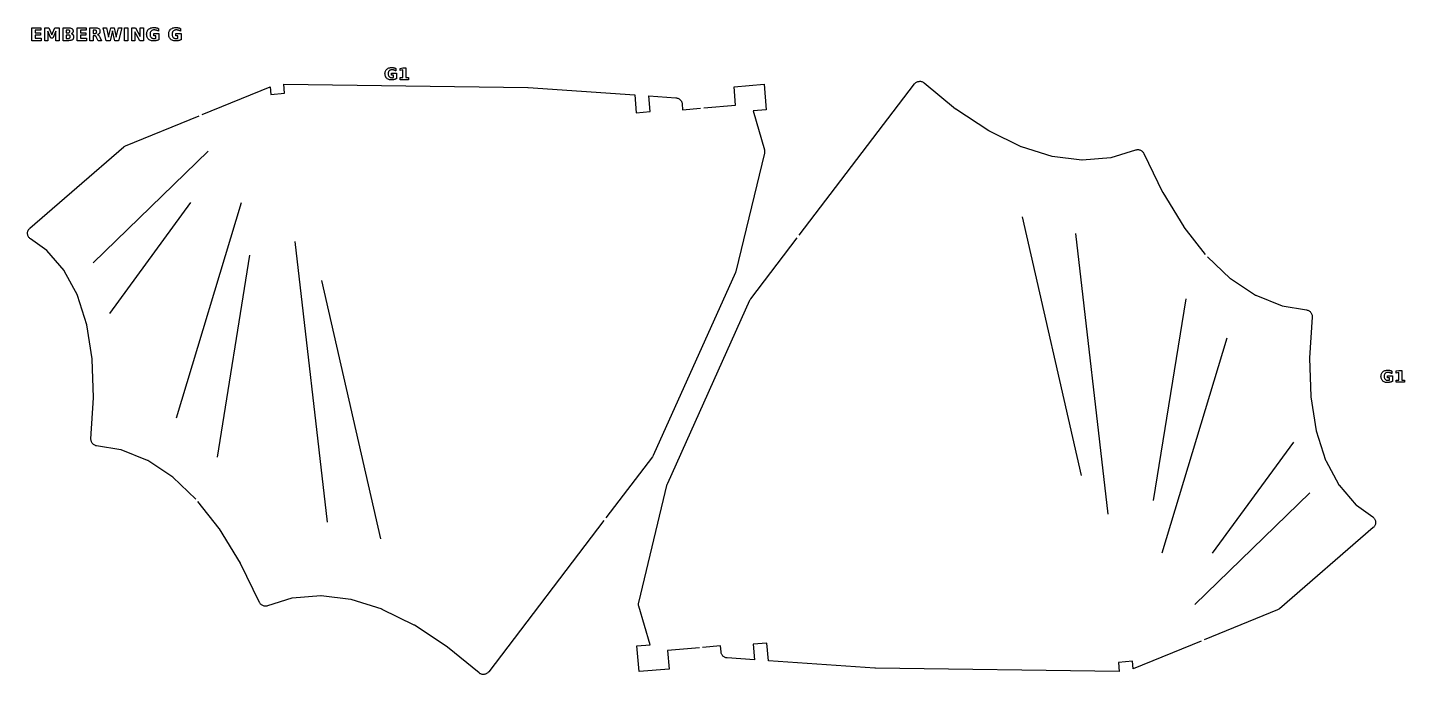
# Model space of a CAD drawing. Header units: millimetres. Extents: x 8 to 289, y 8 to 140.
import ezdxf

# ---------------------------------------------------------------- set-up
doc = ezdxf.new("R2010")
doc.units = ezdxf.units.MM
for name, color, linetype in [('CUT', 1, 'CONTINUOUS'), ('ENGRAVE', 5, 'CONTINUOUS'), ('SCORE', 7, 'CONTINUOUS')]:
    doc.layers.add(name, color=color, linetype=linetype)

msp = doc.modelspace()

# ---------------------------------------------------------------- linework, layer by layer
at = {"layer": 'CUT', "color": 1}
for points in [[(165.9318, 98.0999), (189.4507, 128.9733), (189.5385, 129.0774), (189.6377, 129.1734), (189.7461, 129.259), (189.8624, 129.3333), (189.9856, 129.3955), (190.1145, 129.4451), (190.2476, 129.4815), (190.3838, 129.5044), (190.5215, 129.5135), (190.6595, 129.5088), (190.7963, 129.4902), (190.9306, 129.4581), (191.0609, 129.4126), (191.186, 129.3543), (191.3047, 129.2837), (191.4141, 129.2027), (197.845, 123.9254), (197.8966, 123.8873), (204.6084, 119.4672), (204.675, 119.4292), (211.1769, 116.2322), (211.1957, 116.2239), (211.215, 116.217), (217.5107, 114.2427), (217.5342, 114.2365), (217.5581, 114.2325), (223.6294, 113.4851), (223.6565, 113.4832), (223.6837, 113.484), (229.5347, 113.9588), (229.5636, 113.9627), (229.5919, 113.9698), (234.5999, 115.5163), (234.7331, 115.5502), (234.871, 115.5707), (235.0102, 115.5771), (235.1494, 115.5694), (235.287, 115.5476), (235.4218, 115.512), (235.5522, 115.463), (235.6771, 115.401), (235.795, 115.3267), (235.9047, 115.2408), (236.0053, 115.1443), (236.0955, 115.038), (236.1745, 114.9232), (236.2406, 114.8027), (240.0738, 106.8823), (240.1025, 106.8297), (244.3966, 99.8024), (244.4376, 99.7433), (248.7933, 94.2009)], [(44.055, 122.7106), (57.941, 128.3751), (58.0724, 126.8224), (60.9122, 127.0628), (60.7553, 128.9168), (110.5352, 128.2553), (110.6108, 128.2521), (132.3447, 126.7309), (132.6521, 123.0991), (135.492, 123.3395), (135.222, 126.5295), (140.7626, 126.1417), (140.8988, 126.1252), (141.0345, 126.0946), (141.1664, 126.0505), (141.2931, 125.9933), (141.4135, 125.9236), (141.5261, 125.8421), (141.63, 125.7496), (141.724, 125.6471), (141.8071, 125.5356), (141.8786, 125.4163), (141.9376, 125.2904), (141.9837, 125.1592), (142.0162, 125.024), (142.0347, 124.888), (142.1352, 123.701), (145.7971, 124.011)], [(146.4447, 124.0658), (152.9465, 124.6161), (152.626, 128.4026), (158.7541, 128.9212), (159.1969, 123.69), (156.5229, 123.4636), (158.8128, 115.5549), (158.8449, 115.4179), (158.8629, 115.2763), (158.866, 115.1336), (158.8544, 114.9914), (158.8285, 114.853), (152.9898, 90.7132), (152.9546, 90.5926), (152.9084, 90.4757), (136.125, 53.1598), (136.0536, 53.0225), (135.967, 52.8943), (126.4621, 40.4171)], [(42.7746, 44.2828), (38.1164, 48.7077), (38.0987, 48.7231), (38.0798, 48.7369), (32.9664, 52.1222), (32.9433, 52.1359), (32.9188, 52.1472), (27.541, 54.3178), (27.5128, 54.3274), (27.4837, 54.3338), (22.5411, 55.1364), (22.4108, 55.1642), (22.2821, 55.2052), (22.1581, 55.2586), (22.0399, 55.3239), (21.9286, 55.4005), (21.8255, 55.4877), (21.7313, 55.5845), (21.6472, 55.6902), (21.5738, 55.8035), (21.5118, 55.9236), (21.462, 56.0491), (21.4247, 56.1789), (21.4003, 56.3117), (21.389, 56.4463), (21.391, 56.5795), (21.9255, 64.9108), (21.9264, 64.9713), (21.6522, 72.8162), (21.6452, 72.8899), (20.56, 79.7932), (20.5561, 79.8132), (20.5507, 79.8328), (18.6538, 85.7973), (18.6451, 85.8208), (18.6343, 85.8433), (15.9338, 90.8519), (15.9187, 90.8767), (15.901, 90.8996), (12.4, 94.9596), (12.3777, 94.9826), (12.3527, 95.0027), (9.0171, 97.3794), (8.9102, 97.4639), (8.811, 97.5601), (8.722, 97.6657), (8.644, 97.7797), (8.5778, 97.901), (8.5241, 98.0283), (8.4835, 98.1604), (8.4564, 98.2959), (8.4429, 98.4334), (8.4434, 98.5715), (8.4577, 98.7089), (8.4857, 98.8442), (8.5272, 98.976), (8.5816, 99.103), (8.6486, 99.2239), (8.7273, 99.3374), (8.817, 99.4425), (8.9155, 99.5367), (28.0782, 116.1157), (28.1946, 116.2059), (28.3219, 116.284), (28.4551, 116.3469), (43.4531, 122.4651)], [(145.5553, 13.9342), (139.0535, 13.3839), (139.374, 9.5974), (133.2459, 9.0788), (132.8031, 14.31), (135.4771, 14.5364), (133.1872, 22.4451), (133.1551, 22.5821), (133.1371, 22.7237), (133.134, 22.8664), (133.1456, 23.0086), (133.1715, 23.147), (139.0102, 47.2868), (139.0454, 47.4074), (139.0916, 47.5243), (155.875, 84.8402), (155.9464, 84.9775), (156.033, 85.1057), (165.5379, 97.5829)], [(249.2254, 93.7172), (253.8836, 89.2923), (253.9013, 89.2769), (253.9202, 89.2631), (259.0336, 85.8778), (259.0567, 85.8641), (259.0812, 85.8528), (264.459, 83.6822), (264.4872, 83.6726), (264.5163, 83.6662), (269.4589, 82.8636), (269.5892, 82.8358), (269.7179, 82.7948), (269.8419, 82.7414), (269.9601, 82.6761), (270.0714, 82.5995), (270.1745, 82.5123), (270.2687, 82.4155), (270.3528, 82.3098), (270.4262, 82.1965), (270.4882, 82.0764), (270.538, 81.9509), (270.5753, 81.8211), (270.5997, 81.6883), (270.611, 81.5537), (270.609, 81.4205), (270.0745, 73.0892), (270.0736, 73.0287), (270.3478, 65.1838), (270.3548, 65.1101), (271.44, 58.2068), (271.4439, 58.1868), (271.4493, 58.1672), (273.3462, 52.2027), (273.3549, 52.1792), (273.3657, 52.1567), (276.0662, 47.1481), (276.0813, 47.1233), (276.099, 47.1004), (279.6, 43.0404), (279.6223, 43.0174), (279.6473, 42.9973), (282.9829, 40.6206), (283.0898, 40.5361), (283.189, 40.4399), (283.278, 40.3343), (283.356, 40.2203), (283.4222, 40.099), (283.4759, 39.9717), (283.5165, 39.8396), (283.5436, 39.7041), (283.5571, 39.5666), (283.5566, 39.4285), (283.5423, 39.2911), (283.5143, 39.1558), (283.4728, 39.024), (283.4184, 38.897), (283.3514, 38.7761), (283.2727, 38.6626), (283.183, 38.5575), (283.0845, 38.4633), (263.9218, 21.8843), (263.8054, 21.7941), (263.6781, 21.716), (263.5449, 21.6531), (248.5469, 15.5349)], [(126.0682, 39.9001), (102.5493, 9.0267), (102.4615, 8.9226), (102.3623, 8.8266), (102.2539, 8.741), (102.1376, 8.6667), (102.0144, 8.6045), (101.8855, 8.5549), (101.7524, 8.5185), (101.6162, 8.4956), (101.4785, 8.4865), (101.3405, 8.4912), (101.2037, 8.5098), (101.0694, 8.5419), (100.9391, 8.5874), (100.814, 8.6457), (100.6953, 8.7163), (100.5859, 8.7973), (94.155, 14.0746), (94.1034, 14.1127), (87.3916, 18.5328), (87.325, 18.5708), (80.8231, 21.7678), (80.8043, 21.7761), (80.785, 21.783), (74.4893, 23.7573), (74.4658, 23.7635), (74.4419, 23.7675), (68.3706, 24.5149), (68.3435, 24.5168), (68.3163, 24.516), (62.4653, 24.0412), (62.4364, 24.0373), (62.4081, 24.0302), (57.4001, 22.4837), (57.2669, 22.4498), (57.129, 22.4293), (56.9898, 22.4229), (56.8506, 22.4306), (56.713, 22.4524), (56.5782, 22.488), (56.4478, 22.537), (56.3229, 22.599), (56.205, 22.6733), (56.0953, 22.7592), (55.9947, 22.8557), (55.9045, 22.962), (55.8255, 23.0768), (55.7594, 23.1973), (51.9262, 31.1177), (51.8975, 31.1703), (47.6034, 38.1976), (47.5624, 38.2567), (43.2067, 43.7991)], [(247.945, 15.2894), (234.059, 9.6249), (233.9276, 11.1776), (231.0878, 10.9372), (231.2447, 9.0832), (181.4648, 9.7447), (181.3892, 9.7479), (159.6553, 11.2691), (159.3479, 14.9009), (156.508, 14.6605), (156.778, 11.4705), (151.2374, 11.8583), (151.1012, 11.8748), (150.9655, 11.9054), (150.8336, 11.9495), (150.7069, 12.0067), (150.5865, 12.0764), (150.4739, 12.1579), (150.37, 12.2504), (150.276, 12.3529), (150.1929, 12.4644), (150.1214, 12.5837), (150.0624, 12.7096), (150.0163, 12.8408), (149.9838, 12.976), (149.9653, 13.112), (149.8648, 14.299), (146.2029, 13.989)]]:
    msp.add_lwpolyline(points, dxfattribs=at)
at = {"layer": 'ENGRAVE', "color": 5}
for points in [[(10.0103, 139.9194), (10.0103, 139.4292), (11.0947, 139.4292), (11.0947, 138.9161), (10.0103, 138.9161), (10.0103, 138.3131), (11.2023, 138.3131), (11.2023, 137.8), (9.3315, 137.8), (9.3315, 140.4325), (11.1635, 140.4325), (11.1635, 139.9194), (10.0103, 139.9194)], [(14.8714, 140.4325), (14.8714, 137.8), (14.2296, 137.8), (14.2296, 139.7255), (13.6231, 138.306), (13.1928, 138.306), (12.5863, 139.7255), (12.5863, 137.8), (11.9427, 137.8), (11.9427, 140.4325), (12.8067, 140.4325), (13.4062, 139.0237), (14.0092, 140.4325), (14.8714, 140.4325)], [(17.7277, 138.9743), (17.7644, 138.9151), (17.7944, 138.8517), (17.8177, 138.7839), (17.8343, 138.7118), (17.8443, 138.6354), (17.8476, 138.5547), (17.8405, 138.4331), (17.819, 138.3223), (17.7833, 138.2223), (17.7332, 138.1331), (17.6689, 138.0546), (17.5902, 137.9869), (17.497, 137.9298), (17.3888, 137.8831), (17.2658, 137.8467), (17.1279, 137.8208), (16.975, 137.8052), (16.8073, 137.8), (15.6806, 137.8), (15.6806, 140.4325), (16.6998, 140.4325), (16.8742, 140.4279), (17.0318, 140.4141), (17.1725, 140.3911), (17.2965, 140.3588), (17.4037, 140.3174), (17.4941, 140.2668), (17.5693, 140.206), (17.6308, 140.1341), (17.6786, 140.0512), (17.7128, 139.9572), (17.7333, 139.8522), (17.7401, 139.736), (17.7376, 139.6736), (17.7301, 139.6143), (17.7176, 139.5582), (17.7001, 139.5052), (17.6776, 139.4555), (17.6502, 139.409), (17.6179, 139.3659), (17.5812, 139.3268), (17.54, 139.2915), (17.4942, 139.2601), (17.444, 139.2325), (17.3892, 139.2088), (17.4593, 139.1847), (17.524, 139.1546), (17.5832, 139.1185), (17.6368, 139.0764), (17.685, 139.0283), (17.7277, 138.9743)], [(16.9486, 139.4623), (16.9784, 139.4839), (17.0037, 139.5093), (17.0244, 139.5384), (17.0405, 139.5712), (17.052, 139.6077), (17.0589, 139.648), (17.0612, 139.692), (17.0589, 139.7354), (17.052, 139.7753), (17.0405, 139.8116), (17.0244, 139.8444), (17.0037, 139.8735), (16.9784, 139.8991), (16.9486, 139.921), (16.9145, 139.9388), (16.8761, 139.9527), (16.8334, 139.9626), (16.7864, 139.9686), (16.735, 139.9705), (16.3595, 139.9705), (16.3595, 139.4134), (16.735, 139.4134), (16.7864, 139.4153), (16.8334, 139.4212), (16.8761, 139.431), (16.9145, 139.4447), (16.9486, 139.4623)], [(17.0656, 138.3484), (17.0972, 138.3796), (17.123, 138.4158), (17.143, 138.4568), (17.1573, 138.5027), (17.1659, 138.5536), (17.1688, 138.6093), (17.166, 138.664), (17.1574, 138.7138), (17.1432, 138.759), (17.1233, 138.7994), (17.0978, 138.835), (17.0665, 138.8659), (17.0296, 138.892), (16.9868, 138.9134), (16.9383, 138.93), (16.8839, 138.9419), (16.8238, 138.949), (16.758, 138.9514), (16.3595, 138.9514), (16.3595, 138.262), (16.758, 138.262), (16.8233, 138.2644), (16.8831, 138.2716), (16.9372, 138.2836), (16.9856, 138.3004), (17.0284, 138.322), (17.0656, 138.3484)], [(19.2563, 139.9194), (19.2563, 139.4292), (20.3407, 139.4292), (20.3407, 138.9161), (19.2563, 138.9161), (19.2563, 138.3131), (20.4483, 138.3131), (20.4483, 137.8), (18.5775, 137.8), (18.5775, 140.4325), (20.4095, 140.4325), (20.4095, 139.9194), (19.2563, 139.9194)], [(22.2255, 140.4325), (22.3912, 140.4277), (22.5414, 140.4131), (22.6762, 140.3889), (22.7956, 140.3549), (22.8996, 140.3113), (22.9881, 140.258), (23.0622, 140.1941), (23.1228, 140.119), (23.1699, 140.0327), (23.2036, 139.9351), (23.2238, 139.8262), (23.2305, 139.7061), (23.227, 139.6217), (23.2165, 139.5425), (23.199, 139.4685), (23.1745, 139.3996), (23.143, 139.336), (23.1045, 139.2776), (23.0589, 139.2242), (23.0062, 139.1757), (22.9464, 139.1321), (22.8795, 139.0934), (22.8056, 139.0596), (22.7245, 139.0307), (22.7701, 139.0179), (22.8141, 139.0007), (22.8565, 138.9789), (22.8973, 138.9528), (22.9364, 138.9221), (22.974, 138.887), (23.0108, 138.8465), (23.0477, 138.7996), (23.0848, 138.7462), (23.1221, 138.6864), (23.1595, 138.6202), (23.197, 138.5476), (23.5655, 137.8), (22.8426, 137.8), (22.5217, 138.4542), (22.4893, 138.5165), (22.4568, 138.5719), (22.4241, 138.6203), (22.3912, 138.6618), (22.3582, 138.6964), (22.3251, 138.7239), (22.2901, 138.746), (22.2513, 138.7641), (22.209, 138.7782), (22.1629, 138.7882), (22.1131, 138.7942), (22.0597, 138.7962), (21.8675, 138.7962), (21.8675, 137.8), (21.1887, 137.8), (21.1887, 140.4325), (22.2255, 140.4325)], [(22.384, 139.3005), (22.4249, 139.3204), (22.4591, 139.3446), (22.4874, 139.3739), (22.5105, 139.4089), (22.5285, 139.4495), (22.5414, 139.4958), (22.5491, 139.5479), (22.5517, 139.6056), (22.5491, 139.6627), (22.5414, 139.7141), (22.5285, 139.7598), (22.5105, 139.7999), (22.4874, 139.8343), (22.4591, 139.863), (22.4249, 139.8867), (22.384, 139.9061), (22.3363, 139.9212), (22.282, 139.932), (22.221, 139.9384), (22.1532, 139.9406), (21.8675, 139.9406), (21.8675, 139.2653), (22.1532, 139.2653), (22.221, 139.2675), (22.282, 139.2741), (22.3363, 139.2851), (22.384, 139.3005)], [(25.4468, 140.4325), (26.1009, 140.4325), (26.5523, 138.5194), (27.0072, 140.4325), (27.6526, 140.4325), (27.0319, 137.8), (26.2491, 137.8), (25.7712, 139.8013), (25.2987, 137.8), (24.5158, 137.8), (23.8898, 140.4325), (24.5405, 140.4325), (24.9954, 138.5194), (25.4468, 140.4325)], [(28.2414, 140.4325), (28.9202, 140.4325), (28.9202, 137.8), (28.2414, 137.8), (28.2414, 140.4325)], [(32.0886, 140.4325), (32.0886, 137.8), (31.3304, 137.8), (30.373, 139.6056), (30.373, 137.8), (29.7294, 137.8), (29.7294, 140.4325), (30.4876, 140.4325), (31.445, 138.627), (31.445, 140.4325), (32.0886, 140.4325)], [(35.0035, 137.8877), (34.9151, 137.8586), (34.8257, 137.8329), (34.7351, 137.8106), (34.6435, 137.7917), (34.5509, 137.7763), (34.4574, 137.7643), (34.3629, 137.7557), (34.2673, 137.7506), (34.1709, 137.7489), (33.9592, 137.7591), (33.7628, 137.7897), (33.5815, 137.8408), (33.4154, 137.9123), (33.2645, 138.0042), (33.1288, 138.1165), (33.0113, 138.2463), (32.9152, 138.3907), (32.8405, 138.5496), (32.7871, 138.7231), (32.7551, 138.9111), (32.7444, 139.1136), (32.7553, 139.3182), (32.7879, 139.5078), (32.8423, 139.6823), (32.9184, 139.8416), (33.0162, 139.9859), (33.1358, 140.1151), (33.2743, 140.2267), (33.4289, 140.3179), (33.5996, 140.3889), (33.7863, 140.4396), (33.989, 140.47), (34.2079, 140.4801), (34.2948, 140.4788), (34.3806, 140.4746), (34.4651, 140.4678), (34.5484, 140.4582), (34.6304, 140.4458), (34.7113, 140.4308), (34.7908, 140.413), (34.8687, 140.3925), (34.9451, 140.3695), (35.02, 140.3438), (35.0934, 140.3154), (35.1653, 140.2844), (35.1653, 139.7396), (35.0919, 139.7795), (35.0187, 139.816), (34.9456, 139.8489), (34.8726, 139.8783), (34.7998, 139.9041), (34.7272, 139.9265), (34.6545, 139.9453), (34.5819, 139.9608), (34.5092, 139.9727), (34.4364, 139.9813), (34.3636, 139.9865), (34.2908, 139.9882), (34.1607, 139.9819), (34.0411, 139.963), (33.9317, 139.9315), (33.8327, 139.8875), (33.744, 139.8308), (33.6657, 139.7616), (33.5986, 139.6807), (33.5437, 139.5889), (33.501, 139.4863), (33.4706, 139.3729), (33.4523, 139.2487), (33.4462, 139.1136), (33.452, 138.9796), (33.4697, 138.8562), (33.4991, 138.7433), (33.5402, 138.6411), (33.5931, 138.5494), (33.6578, 138.4683), (33.7332, 138.3988), (33.8186, 138.3419), (33.9139, 138.2977), (34.019, 138.2661), (34.1341, 138.2471), (34.259, 138.2408), (34.2939, 138.2412), (34.3279, 138.2423), (34.3611, 138.2441), (34.3934, 138.2467), (34.4249, 138.25), (34.4556, 138.254), (34.4854, 138.2589), (34.5141, 138.2645), (34.5418, 138.271), (34.5685, 138.2783), (34.5941, 138.2865), (34.6187, 138.2955), (34.6187, 138.8068), (34.2044, 138.8068), (34.2044, 139.2617), (35.2623, 139.2617), (35.2623, 137.9957), (35.1771, 137.9563), (35.0909, 137.9203), (35.0035, 137.8877)], [(39.5136, 137.8877), (39.4252, 137.8586), (39.3357, 137.8329), (39.2452, 137.8106), (39.1536, 137.7917), (39.061, 137.7763), (38.9675, 137.7643), (38.8729, 137.7557), (38.7774, 137.7506), (38.6809, 137.7489), (38.4693, 137.7591), (38.2728, 137.7897), (38.0916, 137.8408), (37.9255, 137.9123), (37.7746, 138.0042), (37.6389, 138.1165), (37.5214, 138.2463), (37.4253, 138.3907), (37.3506, 138.5496), (37.2972, 138.7231), (37.2652, 138.9111), (37.2545, 139.1136), (37.2653, 139.3182), (37.298, 139.5078), (37.3523, 139.6823), (37.4284, 139.8416), (37.5263, 139.9859), (37.6459, 140.1151), (37.7844, 140.2267), (37.939, 140.3179), (38.1096, 140.3889), (38.2964, 140.4396), (38.4991, 140.47), (38.718, 140.4801), (38.8049, 140.4788), (38.8907, 140.4746), (38.9752, 140.4678), (39.0585, 140.4582), (39.1405, 140.4458), (39.2214, 140.4308), (39.3008, 140.413), (39.3788, 140.3925), (39.4552, 140.3695), (39.5301, 140.3438), (39.6035, 140.3154), (39.6754, 140.2844), (39.6754, 139.7396), (39.602, 139.7795), (39.5288, 139.816), (39.4557, 139.8489), (39.3827, 139.8783), (39.3099, 139.9041), (39.2372, 139.9265), (39.1646, 139.9453), (39.092, 139.9608), (39.0193, 139.9727), (38.9465, 139.9813), (38.8737, 139.9865), (38.8008, 139.9882), (38.6708, 139.9819), (38.5511, 139.963), (38.4418, 139.9315), (38.3428, 139.8875), (38.2541, 139.8308), (38.1758, 139.7616), (38.1087, 139.6807), (38.0538, 139.5889), (38.0111, 139.4863), (37.9806, 139.3729), (37.9623, 139.2487), (37.9562, 139.1136), (37.9621, 138.9796), (37.9798, 138.8562), (38.0091, 138.7433), (38.0503, 138.6411), (38.1032, 138.5494), (38.1678, 138.4683), (38.2433, 138.3988), (38.3287, 138.3419), (38.4239, 138.2977), (38.5291, 138.2661), (38.6442, 138.2471), (38.7691, 138.2408), (38.8039, 138.2412), (38.838, 138.2423), (38.8711, 138.2441), (38.9035, 138.2467), (38.935, 138.25), (38.9657, 138.254), (38.9955, 138.2589), (39.0242, 138.2645), (39.0519, 138.271), (39.0785, 138.2783), (39.1042, 138.2865), (39.1288, 138.2955), (39.1288, 138.8068), (38.7144, 138.8068), (38.7144, 139.2617), (39.7724, 139.2617), (39.7724, 137.9957), (39.6872, 137.9563), (39.601, 137.9203), (39.5136, 137.8877)], [(83.6342, 129.985), (83.5545, 129.9517), (83.4739, 129.9217), (83.3923, 129.8948), (83.3097, 129.871), (83.2261, 129.8505), (83.1416, 129.8331), (83.0561, 129.8188), (82.9698, 129.8077), (82.8825, 129.7998), (82.7944, 129.7951), (82.7053, 129.7935), (82.5099, 129.8029), (82.3286, 129.8312), (82.1613, 129.8783), (82.008, 129.9443), (81.8687, 130.0292), (81.7434, 130.1329), (81.635, 130.2527), (81.5463, 130.3859), (81.4773, 130.5326), (81.428, 130.6928), (81.3984, 130.8663), (81.3886, 131.0533), (81.3986, 131.2422), (81.4287, 131.4171), (81.4789, 131.5782), (81.5492, 131.7253), (81.6395, 131.8585), (81.7499, 131.9777), (81.8778, 132.0807), (82.0204, 132.1649), (82.178, 132.2304), (82.3503, 132.2772), (82.5375, 132.3053), (82.7395, 132.3147), (82.8198, 132.3134), (82.8989, 132.3096), (82.9769, 132.3033), (83.0538, 132.2944), (83.1295, 132.283), (83.2042, 132.2691), (83.2775, 132.2527), (83.3495, 132.2338), (83.42, 132.2125), (83.4892, 132.1888), (83.5569, 132.1626), (83.6233, 132.134), (83.6233, 131.6311), (83.5555, 131.668), (83.4879, 131.7016), (83.4204, 131.732), (83.3531, 131.7591), (83.2859, 131.783), (83.2188, 131.8036), (83.1518, 131.821), (83.0847, 131.8352), (83.0176, 131.8463), (82.9504, 131.8542), (82.8832, 131.859), (82.816, 131.8606), (82.696, 131.8547), (82.5855, 131.8373), (82.4846, 131.8083), (82.3932, 131.7676), (82.3113, 131.7153), (82.239, 131.6514), (82.1771, 131.5767), (82.1264, 131.492), (82.087, 131.3973), (82.0589, 131.2926), (82.042, 131.1779), (82.0364, 131.0533), (82.0418, 130.9296), (82.0581, 130.8156), (82.0852, 130.7115), (82.1232, 130.6171), (82.172, 130.5324), (82.2317, 130.4576), (82.3013, 130.3934), (82.3801, 130.3409), (82.4681, 130.3001), (82.5651, 130.2709), (82.6713, 130.2534), (82.7867, 130.2476), (82.8188, 130.2479), (82.8502, 130.249), (82.8809, 130.2507), (82.9107, 130.253), (82.9398, 130.2561), (82.9682, 130.2598), (82.9956, 130.2643), (83.0221, 130.2695), (83.0477, 130.2755), (83.0723, 130.2822), (83.096, 130.2898), (83.1187, 130.2981), (83.1187, 130.7701), (82.7362, 130.7701), (82.7362, 131.19), (83.7128, 131.19), (83.7128, 130.0214), (83.6342, 129.985)], [(85.0359, 130.2736), (85.0359, 131.8443), (84.4679, 131.7271), (84.4679, 132.1535), (85.0326, 132.2707), (85.6283, 132.2707), (85.6283, 130.2736), (86.1817, 130.2736), (86.1817, 129.8407), (84.4825, 129.8407), (84.4825, 130.2736), (85.0359, 130.2736)], [(286.8937, 68.2431), (286.814, 68.2099), (286.7334, 68.1798), (286.6518, 68.1529), (286.5692, 68.1292), (286.4856, 68.1086), (286.4011, 68.0912), (286.3156, 68.077), (286.2293, 68.0659), (286.142, 68.058), (286.0539, 68.0533), (285.9648, 68.0517), (285.7694, 68.0611), (285.5881, 68.0894), (285.4208, 68.1365), (285.2675, 68.2025), (285.1282, 68.2873), (285.0029, 68.391), (284.8945, 68.5109), (284.8058, 68.6441), (284.7368, 68.7908), (284.6875, 68.9509), (284.6579, 69.1245), (284.6481, 69.3114), (284.6581, 69.5003), (284.6882, 69.6753), (284.7384, 69.8363), (284.8086, 69.9835), (284.899, 70.1167), (285.0094, 70.2359), (285.1372, 70.3389), (285.2799, 70.4231), (285.4374, 70.4886), (285.6098, 70.5354), (285.797, 70.5635), (285.999, 70.5728), (286.0792, 70.5716), (286.1584, 70.5678), (286.2364, 70.5614), (286.3133, 70.5526), (286.389, 70.5412), (286.4636, 70.5273), (286.537, 70.5108), (286.609, 70.492), (286.6795, 70.4707), (286.7487, 70.447), (286.8164, 70.4208), (286.8828, 70.3922), (286.8828, 69.8892), (286.815, 69.9261), (286.7474, 69.9598), (286.6799, 69.9902), (286.6126, 70.0173), (286.5454, 70.0411), (286.4783, 70.0618), (286.4113, 70.0792), (286.3442, 70.0934), (286.2771, 70.1045), (286.2099, 70.1124), (286.1427, 70.1171), (286.0755, 70.1187), (285.9555, 70.1129), (285.845, 70.0955), (285.744, 70.0664), (285.6527, 70.0258), (285.5708, 69.9735), (285.4985, 69.9096), (285.4366, 69.8349), (285.3859, 69.7502), (285.3465, 69.6555), (285.3184, 69.5508), (285.3015, 69.4361), (285.2958, 69.3114), (285.3013, 69.1877), (285.3175, 69.0738), (285.3447, 68.9696), (285.3826, 68.8752), (285.4315, 68.7906), (285.4912, 68.7157), (285.5608, 68.6516), (285.6396, 68.5991), (285.7276, 68.5583), (285.8246, 68.5291), (285.9308, 68.5116), (286.0462, 68.5058), (286.0783, 68.5061), (286.1097, 68.5071), (286.1404, 68.5088), (286.1702, 68.5112), (286.1993, 68.5143), (286.2276, 68.518), (286.2551, 68.5224), (286.2816, 68.5277), (286.3072, 68.5336), (286.3318, 68.5404), (286.3555, 68.5479), (286.3782, 68.5562), (286.3782, 69.0282), (285.9957, 69.0282), (285.9957, 69.4482), (286.9723, 69.4482), (286.9723, 68.2795), (286.8937, 68.2431)], [(288.2954, 68.5318), (288.2954, 70.1025), (287.7274, 69.9853), (287.7274, 70.4117), (288.2921, 70.5289), (288.8878, 70.5289), (288.8878, 68.5318), (289.4412, 68.5318), (289.4412, 68.0989), (287.742, 68.0989), (287.742, 68.5318), (288.2954, 68.5318)]]:
    msp.add_lwpolyline(points, close=True, dxfattribs=at)
at = {"layer": 'SCORE', "color": 7}
for points in [[(45.3366, 115.2609), (21.8672, 92.4514)], [(41.7168, 104.7814), (25.1493, 82.1315)], [(52.0221, 104.6861), (38.7566, 60.8031)], [(223.5414, 49.1064), (211.496, 101.8438)], [(228.9756, 41.2061), (222.3827, 98.4298)], [(63.0244, 96.7939), (69.6173, 39.5702)], [(53.7423, 94.0209), (47.1379, 52.8416)], [(68.4586, 88.8936), (80.504, 36.1562)], [(238.2577, 43.9791), (244.8621, 85.1584)], [(239.9779, 33.3139), (253.2434, 77.1969)], [(250.2832, 33.2186), (266.8507, 55.8685)], [(246.6634, 22.7391), (270.1328, 45.5486)]]:
    msp.add_lwpolyline(points, dxfattribs=at)

doc.saveas('drawing.dxf')
